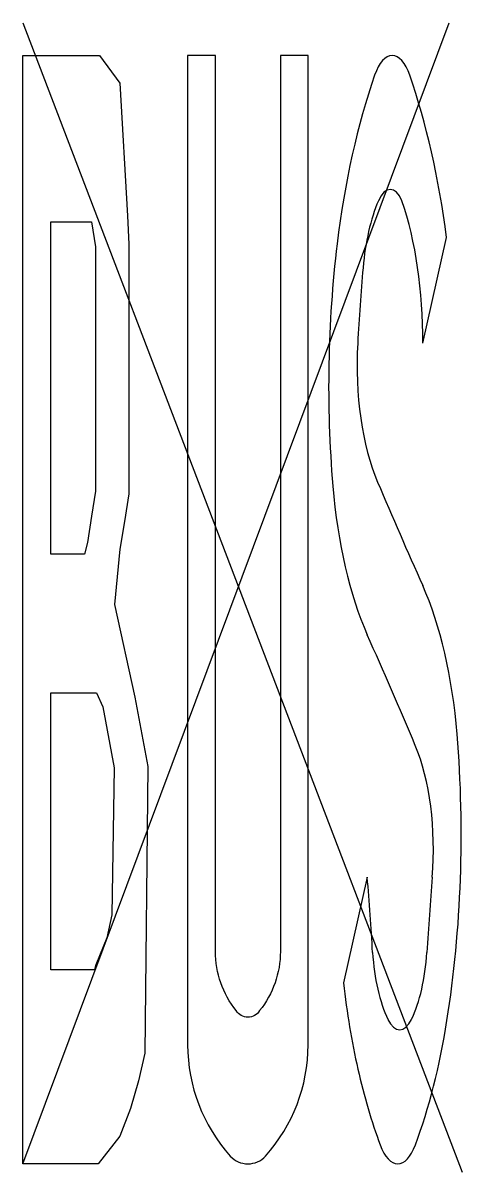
# Model space of a CAD drawing. Header units: metres. Extents: x -0.81 to 0.78, y -0.03 to 4.12.
import ezdxf

# ---------------------------------------------------------------- set-up
doc = ezdxf.new("R2010")
doc.units = ezdxf.units.M
doc.header["$LTSCALE"] = 0.2

msp = doc.modelspace()

# ---------------------------------------------------------------- linework, layer by layer
for p, q in [((-0.8114, 4.1178), (0.7733, -0.0295)), ((-0.8114, 0), (0.7266, 4.1178)), ((0.6307, 2.9625), (0.7166, 3.3435)), ((0.4307, 1.0348), (0.3447, 0.6538))]:
    msp.add_line(p, q)
at = {"flags": 128}
for points in [[(-0.8114, 0), (-0.8114, 4), (-0.5351, 4), (-0.4614, 3.9), (-0.4341, 3.4222), (-0.4297, 3.32), (-0.4297, 2.4187), (-0.4457, 2.3187), (-0.4614, 2.2187), (-0.4814, 2.0188), (-0.4079, 1.6844), (-0.3614, 1.4344), (-0.372, 0.4), (-0.3941, 0.3), (-0.4236, 0.2), (-0.4614, 0.1), (-0.5402, 0), (-0.5402, 0), (-0.8114, 0)], [(-0.5641, 3.4), (-0.5497, 3.3104), (-0.5497, 2.4283), (-0.5643, 2.3375), (-0.5791, 2.2424), (-0.5896, 2.2), (-0.7114, 2.2), (-0.7114, 3.4)], [(-0.5456, 1.7), (-0.5234, 1.649), (-0.4825, 1.4297), (-0.4906, 0.8993), (-0.5092, 0.8154), (-0.5481, 0.7182), (-0.553, 0.7), (-0.7114, 0.7), (-0.7114, 1.7)]]:
    msp.add_lwpolyline(points, close=True, dxfattribs=at)
msp.add_lwpolyline([(0.0634, 0.0283, 0.185168), (0.2173, 0.4294), (0.2173, 4), (0.1173, 4), (0.1173, 0.7661, -0.168784), (0.0425, 0.5531, -0.557375), (-0.0425, 0.5531, -0.168784), (-0.1173, 0.7661), (-0.1173, 4), (-0.2173, 4), (-0.2173, 0.4294, 0.185168), (-0.0634, 0.0283, 0.445624)], format="xyb", close=True, dxfattribs=at)
for centre, major_axis, start_param, end_param in [((0.5206, 3.8013), (0, 0.1993), -0.873735, 0.873735), ((0.9948, 2.8446), (0, 1.6896), 0.873735, 1.285114), ((0.0431, 2.8379), (0, 1.7), -1.26879, -0.873735), ((0.5134, 3.3689), (0, 0.148), -0.764621, 0.764621), ((0.6043, 3.1406), (0, 0.4644), 0.764621, 1.367534), ((0.3067, 2.9767), (0, 0.7808), 4.694159, 5.405639), ((1.0465, 2.808), (0, 1.8195), 1.285114, 1.770782), ((2.1162, 2.3896), (0, 4.1843), 1.367534, 1.433455), ((0.6376, 2.8821), (0, 0.5875), 1.433455, 2.370542), ((7.6649, 20.3081), (0, 24.8856), 2.370542, 2.39231), ((0.7178, 2.6474), (0, 1.0113), 1.770782, 2.388154), ((0.3485, 1.3566), (0, 0.9983), -1.374966, -0.749282), ((-7.5463, -18.5813), (0, 28.0955), -0.774027, -0.753438), ((-0.0066, 1.1869), (0, 1.8704), 4.3462, 4.908219), ((0.4524, 1.1361), (0, 0.5226), 4.51726, 5.509159), ((-1.8308, -0.0422), (0, 5.5546), -1.425321, -1.375668), ((2.9266, -0.0422), (0, 5.5546), 1.375668, 1.425321), ((0.6111, 0.8199), (0, 0.3922), 1.716271, 2.434759), ((0.4847, 0.8199), (0, 0.3922), 3.848426, 4.566914), ((0.9235, 1.0348), (0, 1.4458), 1.837486, 2.07033), ((0.5479, 0.6416), (0, 0.1578), 2.434759, 3.848426), ((0.158, 1.0348), (0, 1.4458), 3.980011, 4.3462), ((0.9235, 1.0348), (0, 1.4458), 2.07033, 2.303175), ((0.5407, 0.2055), (0, 0.2055), 2.303175, 3.980011)]:
    msp.add_ellipse(centre, major_axis=major_axis, ratio=0.415, start_param=start_param, end_param=end_param)

doc.saveas('drawing.dxf')
